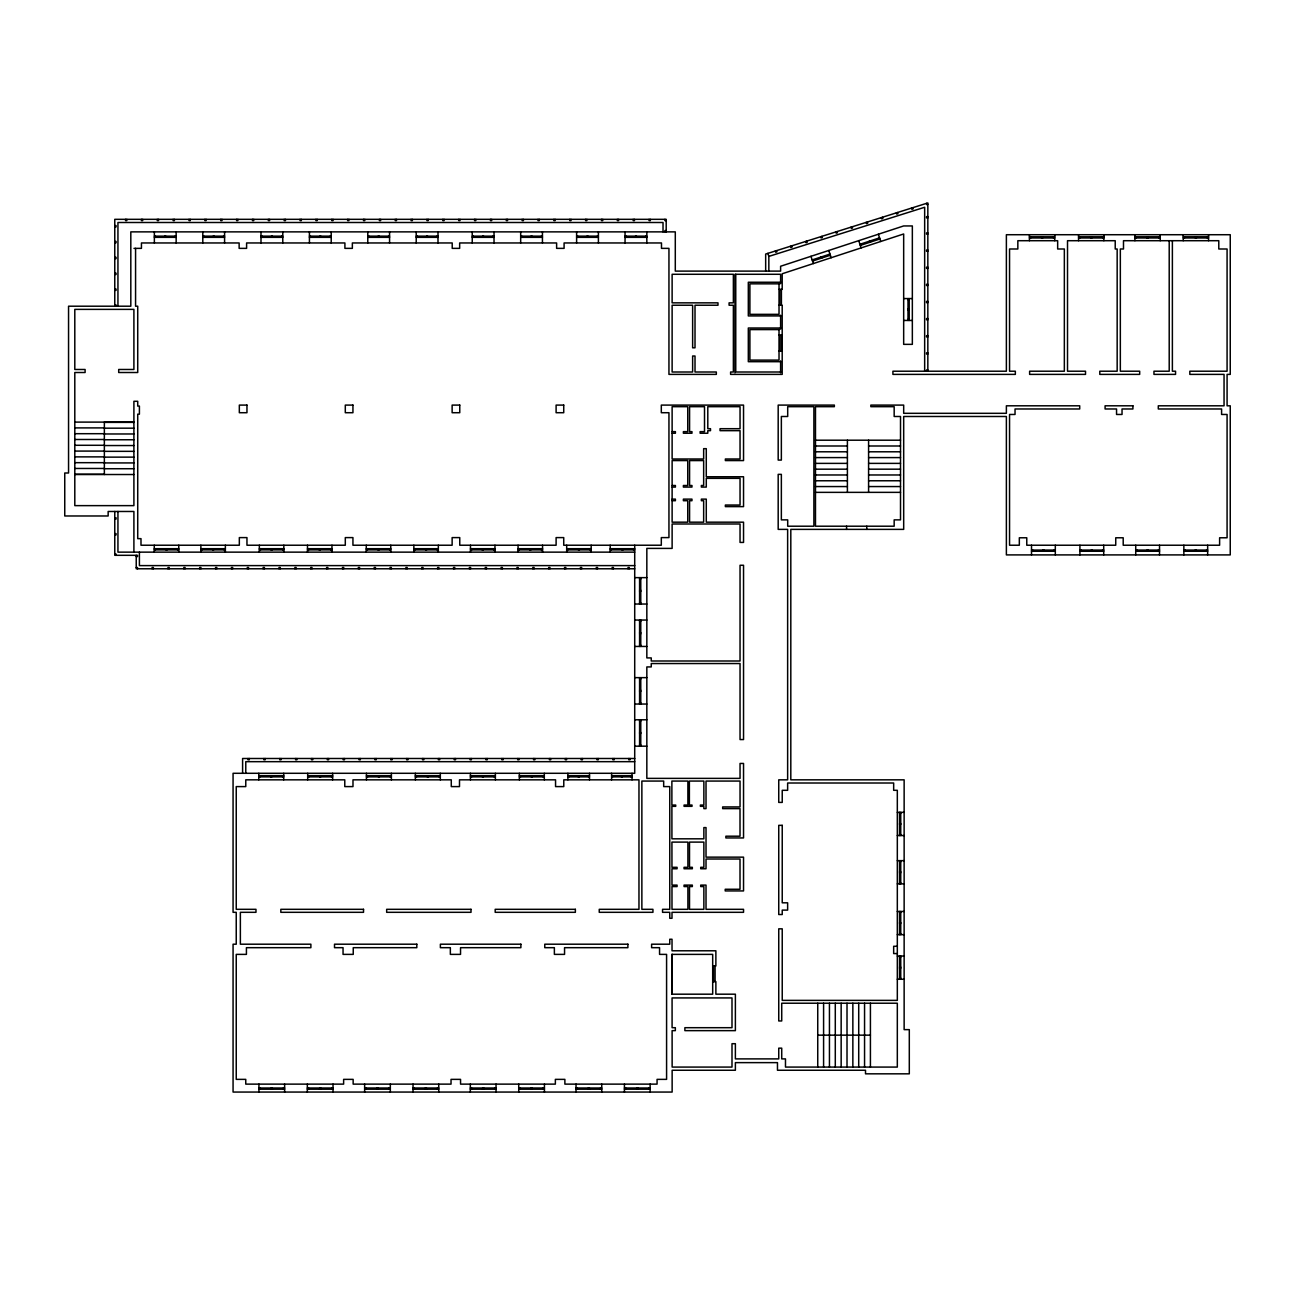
<?xml version="1.0" encoding="UTF-8"?>
<svg xmlns="http://www.w3.org/2000/svg" width="1295" height="1295" viewBox="0 0 1295 1295"><rect width="100%" height="100%" fill="white"/><g stroke="black" fill="none" stroke-linecap="round" stroke-linejoin="round"><path stroke-width="1.5" d="M812.175 259.923L829.998 254.095M859.912 244.286L879.548 237.859M812.548 261.056L830.354 255.228M860.285 245.419L879.92 238.992M927.835 204.221L926.621 204.594L926.621 203.331M768.841 271.108L768.841 256.394L924.662 207.265L924.662 371.212M927.835 216.637L926.556 216.637L926.556 217.916L927.835 217.916M666.197 220.587L664.918 220.587L664.918 219.324M114.769 225.605L116.032 225.605L116.032 226.884L114.769 226.884M666.197 230.591L664.918 230.591L664.918 231.87M927.835 232.873L926.556 232.873L926.556 234.136L927.835 234.136M154.364 236.143L176.152 236.143M202.797 236.143L224.585 236.143M260.991 236.143L282.779 236.143M309.424 236.143L331.212 236.143M367.78 236.143L389.568 236.143M416.213 236.143L438.001 236.143M472.238 236.143L494.026 236.143M520.671 236.143L542.443 236.143M576.615 236.143L598.403 236.143M625.048 236.143L646.836 236.143M1029.428 236.791L1054.729 236.791M1078.557 236.791L1103.858 236.791M1134.922 236.791L1160.223 236.791M1183.258 236.791L1208.559 236.791M154.364 237.341L176.152 237.341M202.797 237.341L224.585 237.341M260.991 237.341L282.779 237.341M309.424 237.341L331.212 237.341M367.78 237.341L389.568 237.341M416.213 237.341L438.001 237.341M472.238 237.341L494.026 237.341M520.671 237.341L542.443 237.341M576.615 237.341L598.403 237.341M625.048 237.341L646.836 237.341M1029.428 237.972L1054.729 237.972M1078.557 237.972L1103.858 237.972M1134.922 237.972L1160.223 237.972M1183.258 237.972L1208.559 237.972M114.769 241.469L116.032 241.469L116.032 242.748L114.769 242.748M133.984 248.365L141.446 248.365L141.446 242.958L239.138 242.958L239.138 248.365L246.6 248.365L246.6 242.958L344.907 242.958L344.907 248.365L352.353 248.365L352.353 242.958L452.214 242.958L452.214 248.365L459.66 248.365L459.66 242.958L556.623 242.958L556.623 248.365L564.086 248.365L564.086 242.958L661.486 242.958L661.486 248.365L668.948 248.365L668.948 374.385L716.329 374.385L716.329 372.005L695.01 372.005L695.01 356.012L692.631 356.012L692.631 372.005L672.121 372.005L672.121 305.231L692.631 305.231L692.631 347.805L695.01 347.805L695.01 305.231L717.98 305.231L717.98 302.852L672.121 302.852L672.121 274.281L733.375 274.281L733.375 302.852L729.085 302.852L729.085 305.231L733.375 305.231L733.375 372.005L730.607 372.005L730.607 374.385L782.196 374.385L782.196 305.231L779.023 305.231M927.835 250L926.556 250L926.556 251.279L927.835 251.279M114.769 257.333L116.032 257.333L116.032 258.611L114.769 258.611M927.835 267.142L926.556 267.142L926.556 268.405L927.835 268.405M114.769 273.196L116.032 273.196L116.032 274.475L114.769 274.475M780.61 282.245L748.316 282.245L748.316 315.931L780.61 315.931M927.835 284.269L926.556 284.269L926.556 285.531L927.835 285.531M114.769 289.06L116.032 289.06L116.032 290.339L114.769 290.339M779.023 289.368L782.196 289.368L782.196 273.763L903.667 233.974L903.667 344.357L912.344 344.357L912.344 225.945L903.667 225.945L780.61 266.252L780.61 271.108L675.294 271.108L675.294 231.87L130.811 231.87L130.811 306.203L68.554 306.203L68.554 472.999L64.75 472.999L64.75 515.977L108.149 515.977L108.149 511.476L133.903 511.476L133.903 552.139M903.667 298.578L912.344 298.578M908.005 299.663L909.203 299.663M927.835 301.395L926.556 301.395L926.556 302.674L927.835 302.674M114.769 304.94L116.032 304.94L116.032 306.203M908.005 309.036L909.203 309.036M908.005 309.991L909.203 309.991M927.835 318.538L926.556 318.538L926.556 319.8L927.835 319.8M908.005 319.347L909.203 319.347M903.667 320.448L912.344 320.448M780.61 328.007L748.316 328.007L748.316 361.693L780.61 361.693M779.023 335.13L782.196 335.13M927.835 335.664L926.556 335.664L926.556 336.943L927.835 336.943M779.023 350.994L782.196 350.994M927.835 352.807L926.556 352.807L926.556 354.069L927.835 354.069M927.835 369.933L926.556 369.933L926.556 371.212M780.61 372.005L735.754 372.005L735.754 274.281M74.802 422.105L133.903 422.105M104.361 422.38L133.903 422.38M74.802 427.9L104.361 427.9M104.361 428.176L133.903 428.176M672.121 431.64L675.407 431.64L675.407 433.226L672.121 433.226M74.802 433.695L104.361 433.695M104.361 433.971L133.903 433.971M74.802 439.491L104.361 439.491M104.361 439.766L133.903 439.766M815.478 440.203L900.511 440.203M74.802 445.286L104.361 445.286M104.361 445.545L133.903 445.545M815.478 445.998L847.399 445.998M868.589 445.998L900.511 445.998M74.802 451.081L104.361 451.081M104.361 451.34L133.903 451.34M815.478 451.793L847.399 451.793M868.589 451.793L900.511 451.793M74.802 456.876L104.361 456.876M104.361 457.135L133.903 457.135M815.478 457.588L847.399 457.588M868.589 457.588L900.511 457.588M74.802 462.671L104.361 462.671M104.361 462.93L133.903 462.93M815.478 463.383L847.399 463.383M868.589 463.383L900.511 463.383M74.802 468.466L104.361 468.466M104.361 468.725L133.903 468.725M815.478 469.178L847.399 469.178M868.589 469.178L900.511 469.178M74.802 474.261L104.361 474.261M74.802 474.52L133.903 474.52M815.478 474.974L847.399 474.974M868.589 474.974L900.511 474.974M815.478 480.769L847.399 480.769M868.589 480.769L900.511 480.769M672.121 485.495L675.407 485.495L675.407 487.082L672.121 487.082M815.478 486.564L847.399 486.564M868.589 486.564L900.511 486.564M815.478 492.359L900.511 492.359M672.121 499.125L675.407 499.125L675.407 500.712L672.121 500.712M114.769 517.773L116.032 517.773L116.032 519.052L114.769 519.052M114.769 533.637L116.032 533.637L116.032 534.916L114.769 534.916M154.267 548.691L178.759 548.691M200.871 548.691L225.362 548.691M259.34 548.691L283.832 548.691M307.482 548.691L331.973 548.691M366.275 548.691L390.766 548.691M413.85 548.691L438.341 548.691M470.473 548.691L494.965 548.691M518.065 548.691L542.556 548.691M566.692 548.691L591.184 548.691M610.204 548.691L634.712 548.691M154.267 549.873L178.759 549.873M200.871 549.873L225.362 549.873M259.34 549.873L283.832 549.873M307.482 549.873L331.973 549.873M366.275 549.873L390.766 549.873M413.85 549.873L438.341 549.873M470.473 549.873L494.965 549.873M518.065 549.873L542.556 549.873M566.692 549.873L591.184 549.873M610.204 549.873L634.712 549.873M1031.516 550.067L1055.312 550.067M1079.917 550.067L1103.712 550.067M1135.731 550.067L1159.527 550.067M1183.857 550.067L1207.652 550.067M1031.516 551.265L1055.312 551.265M1079.917 551.265L1103.712 551.265M1135.731 551.265L1159.527 551.265M1183.857 551.265L1207.652 551.265M634.712 552.139L117.942 552.139L117.942 511.476M114.769 554.05L116.032 554.05L116.032 555.312M136.234 556.591L137.497 556.591L137.497 555.312L114.769 555.312L114.769 511.476M634.712 565.607L139.407 565.607L139.407 552.139M136.234 567.518L137.497 567.518L137.497 568.78M634.712 568.78L136.234 568.78L136.234 555.312M634.712 577.635L646.836 577.635M639.584 578.962L640.766 578.962M639.584 590.261L640.766 590.261M639.584 591.41L640.766 591.41M639.584 602.709L640.766 602.709M634.712 604.037L646.836 604.037M634.712 620.046L646.836 620.046M639.584 621.373L640.766 621.373M639.584 632.656L640.766 632.656M639.584 633.822L640.766 633.822M639.584 645.12L640.766 645.12M634.712 646.448L646.836 646.448M634.712 677.641L646.836 677.641M639.584 678.968L640.766 678.968M639.584 690.267L640.766 690.267M639.584 691.417L640.766 691.417M639.584 702.716L640.766 702.716M634.712 704.043L646.836 704.043M634.712 719.777L646.836 719.777M639.584 721.105L640.766 721.105M639.584 732.403L640.766 732.403M639.584 733.553L640.766 733.553M639.584 744.852L640.766 744.852M634.712 746.179L646.836 746.179M634.712 758.498L242.602 758.498L242.602 773.293M634.712 761.67L245.775 761.67L245.775 773.293M258.773 775.673L283.718 775.673M307.692 775.673L332.637 775.673M366.436 775.673L391.381 775.673M415.355 775.673L440.316 775.673M470.425 775.673L495.37 775.673M519.344 775.673L544.305 775.673M567.89 775.673L589.5 775.673M611.612 775.673L632.041 775.673M258.773 776.87L283.718 776.87M307.692 776.87L332.637 776.87M366.436 776.87L391.381 776.87M415.355 776.87L440.316 776.87M470.425 776.87L495.37 776.87M519.344 776.87L544.305 776.87M567.89 776.87L589.5 776.87M611.612 776.87L632.041 776.87M897.322 812.337L904.137 812.337M899.539 813.503L900.737 813.503M899.539 823.442L900.737 823.442M899.539 824.462L900.737 824.462M899.539 834.401L900.737 834.401M897.322 835.55L904.137 835.55M897.322 860.641L904.137 860.641M899.539 861.806L900.737 861.806M899.539 871.745L900.737 871.745M899.539 872.765L900.737 872.765M899.539 882.688L900.737 882.688M897.322 883.854L904.137 883.854M897.322 911.453L904.137 911.453M899.539 912.619L900.737 912.619M899.539 922.558L900.737 922.558M899.539 923.578L900.737 923.578M899.539 933.501L900.737 933.501M897.322 934.666L904.137 934.666M897.322 946.273L893.663 946.273L893.663 953.573L897.322 953.573M672.024 954.383L712.687 954.383L712.687 994.188L672.024 994.188L672.024 954.383L672.024 994.188M897.322 956.05L904.137 956.05M899.539 957.215L900.737 957.215M712.687 965.989L715.876 965.989L715.876 950.789L672.024 950.789L672.024 939.247L669.758 939.247L669.758 944.201L651.612 944.201L651.612 947.681L659.56 947.681L659.56 954.383L666.585 954.383L666.585 1079.366L657.067 1079.366L657.067 1084.125L564.879 1084.125L564.879 1079.366L555.361 1079.366L555.361 1084.125L460.551 1084.125L460.551 1079.366L451.032 1079.366L451.032 1084.125L353.147 1084.125L353.147 1079.366L343.628 1079.366L343.628 1084.125L245.759 1084.125L245.759 1079.366L236.24 1079.366L236.24 954.383L246.422 954.383L246.422 947.681L310.881 947.681L310.881 944.201L240.368 944.201L240.368 912.311L255.973 912.311L255.973 909.317L236.24 909.317L236.24 786.599L245.775 786.599L245.775 779.833L344.778 779.833L344.778 786.599L352.985 786.599L352.985 779.833L451.275 779.833L451.275 786.599L459.498 786.599L459.498 779.833L555.555 779.833L555.555 786.599L563.778 786.599L563.778 779.833L638.969 779.833L638.969 909.317L599.245 909.317L599.245 912.311L652.939 912.311L652.939 909.317L641.867 909.317L641.867 781.063L663.671 781.063L663.671 786.599L669.758 786.599L669.758 909.317L662.554 909.317L662.554 912.311L669.758 912.311L669.758 918.284L672.008 918.284L671.992 912.311L743.54 912.311L743.54 909.317L706.018 909.317L706.018 885.1L700.724 885.1L700.724 886.573L703.865 886.573L703.865 909.317L689.507 909.317L689.507 886.573L692.339 886.573L692.339 885.1L684.051 885.1L684.051 886.573L687.904 886.573L687.904 909.317L671.992 909.317L671.976 886.573L677.075 886.573L677.075 885.1L671.976 885.1L671.959 868.767L677.075 868.767L677.075 867.31L671.959 867.31L671.927 842.106L687.904 842.106L687.904 867.31L684.051 867.31L684.051 868.767L692.339 868.767L692.339 867.31L689.507 867.31L689.507 842.106L703.865 842.106L703.865 867.31L700.724 867.31L700.724 868.767L706.018 868.767L706.018 859.006L740.012 859.006L740.012 889.26L725.216 889.26L725.216 890.928L743.54 890.928L743.54 857.144L706.018 857.144L706.018 827.586L703.865 827.586L703.865 838.82L671.927 838.82L671.895 806.332L675.715 806.332L675.715 805.053L671.895 805.053L671.878 786.599L671.878 781.063L687.888 781.063L687.888 805.053L684.068 805.053L684.068 806.332L692.016 806.332L692.016 805.053L689.377 805.053L689.377 781.063L703.865 781.063L703.865 805.053L700.385 805.053L700.385 806.332L703.865 806.332L703.865 808.63L706.018 808.63L706.018 781.063L740.044 781.063L740.044 806.931L722.675 806.931L722.675 808.63L740.012 808.63L740.012 836.198L725.88 836.198L725.88 837.946L743.54 837.946L743.54 763.451L740.044 763.451L740.044 778.376L646.836 778.376L646.836 666.925L651.255 666.925L651.255 663.542L740.044 663.542L740.044 739.558L743.54 739.558L743.54 565.267L740.044 565.267L740.044 661L651.255 661L651.255 657.909L646.836 657.909L646.836 548.4L672.121 548.4L672.121 523.989L740.044 523.989L740.044 542.427L743.54 542.427L743.54 522.176L706.277 522.176L706.277 499.125L701.356 499.125L701.356 500.712L703.654 500.712L703.654 522.176L689.571 522.176L689.571 500.712L691.967 500.712L691.967 499.125L683.388 499.125L683.388 500.712L687.742 500.712L687.742 522.176L672.121 522.176L672.121 460.583L687.742 460.583L687.742 485.495L683.388 485.495L683.388 487.082L691.967 487.082L691.967 485.495L689.571 485.495L689.571 460.583L703.654 460.583L703.654 485.495L701.356 485.495L701.356 487.082L706.277 487.082L706.277 478.341L740.044 478.341L740.044 505.034L725.362 505.034L725.362 506.62L743.54 506.62L743.54 476.754L706.277 476.754L706.277 448.669L703.654 448.669L703.654 458.997L672.121 458.997L672.121 406.679L687.742 406.679L687.742 431.64L683.388 431.64L683.388 433.226L691.967 433.226L691.967 431.64L689.571 431.64L689.571 406.679L704.512 406.679L704.512 431.64L700.126 431.64L700.126 433.226L707.798 433.226L707.798 430.668L710.502 430.668L710.502 428.694L707.798 428.694L707.798 406.679L740.044 406.679L740.044 428.694L720.052 428.694L720.052 430.668L740.044 430.668L740.044 458.997L725.362 458.997L725.362 460.583L743.54 460.583L743.54 405.092L661.308 405.092L661.308 412.716L668.948 412.716L668.948 537.603L661.308 537.603L661.308 545.227L563.73 545.227L563.73 537.603L556.105 537.603L556.105 545.227L459.757 545.227L459.757 537.603L452.133 537.603L452.133 545.227L352.936 545.227L352.936 537.603L345.296 537.603L345.296 545.227L246.956 545.227L246.956 537.603L239.332 537.603L239.332 545.227L140.993 545.227L140.993 538.655L137.723 538.655L137.723 414.173L139.407 414.173L139.407 406.08L137.723 406.08L137.723 401.288L133.903 401.288L133.903 505.633L74.802 505.633L74.802 372.507L85.098 372.507L85.098 369.48L74.802 369.48L74.802 309.375L133.903 309.375L133.903 369.48L118.703 369.48L118.703 372.507L137.723 372.507L137.723 306.203L135.57 306.203L135.57 248.365M899.539 967.155L900.737 967.155M899.539 968.174L900.737 968.174M899.539 978.097L900.737 978.097M897.322 979.263L904.137 979.263M712.687 981.642L715.876 981.642L715.876 994.188L735.382 994.188L735.382 1030.642L684.877 1030.642L684.877 1027.696L731.999 1027.696L731.999 997.927L672.073 997.927L672.089 1027.696L675.342 1027.696L675.342 1030.642L672.105 1030.642L672.137 1067.08L731.999 1067.08L731.999 1043.705L735.382 1043.705L735.382 1058.889L778.748 1058.889L778.748 1048.157L781.727 1048.157L781.727 1058.889L785.482 1058.889L785.482 1067.08L897.322 1067.08L897.322 1003.22L781.727 1003.22L781.727 1020.962L778.748 1020.962L778.748 928.823L782.229 928.823L782.229 1000.371L897.322 1000.371L897.322 790.306L893.663 790.306L893.663 783.006L787.635 783.006L787.635 790.306L782.229 790.306L782.229 802.414L778.748 802.414L778.748 779.833L787.635 779.833L787.635 529.38L778.182 529.38L778.182 474.358L781.354 474.358L781.354 519.862L787.7 519.862L787.7 526.207L813.891 526.207L813.891 406.679L787.7 406.679L787.7 416.488L781.354 416.488L781.354 460.081L778.182 460.081L778.182 405.092L834.352 405.092L834.352 406.679L815.478 406.679L815.478 526.207L894.165 526.207L894.165 519.862L900.511 519.862L900.511 416.488L894.165 416.488L894.165 406.679L870.839 406.679L870.839 405.092L903.683 405.092L903.683 413.315L1006.377 413.315L1006.377 405.804L1079.706 405.804L1079.706 408.977L1015.037 408.977L1015.037 414.465L1009.55 414.465L1009.55 545.227L1019.327 545.227L1019.327 537.781L1026.773 537.781L1026.773 545.227L1115.74 545.227L1115.74 537.781L1123.202 537.781L1123.202 545.227L1219.615 545.227L1219.615 537.781L1227.077 537.781L1227.077 414.465L1221.59 414.465L1221.59 408.977L1158.297 408.977L1158.297 405.804L1224.05 405.804L1224.05 374.385L1189.83 374.385L1189.83 371.212L1227.077 371.212L1227.077 248.996L1218.789 248.996L1218.789 240.708L1123.493 240.708L1123.493 248.996L1120.337 248.996L1120.337 371.212L1139.681 371.212L1139.681 374.385L1099.795 374.385L1099.795 371.212L1117.164 371.212L1117.164 248.996L1115.222 248.996L1115.222 240.708L1067.517 240.708L1067.517 371.212L1085.518 371.212L1085.518 374.385L1029.622 374.385L1029.622 371.212L1064.344 371.212L1064.344 248.996L1057.659 248.996L1057.659 240.708L1017.838 240.708L1017.838 248.996L1009.55 248.996L1009.55 371.212L1015.345 371.212L1015.345 374.385L892.919 374.385L892.919 371.212L1006.377 371.212L1006.377 234.719L1230.25 234.719L1230.25 374.385L1227.077 374.385L1227.077 405.804L1230.25 405.804L1230.25 554.908L1006.377 554.908L1006.377 416.488L903.683 416.488L903.683 529.38L790.808 529.38L790.808 779.833L904.137 779.833L904.137 1029.638L909.3 1029.638L909.3 1073.83L865.513 1073.83L865.513 1070.253L777.469 1070.253L777.469 1062.628L735.382 1062.628L735.382 1070.253L672.137 1070.253L672.137 1092.057L233.068 1092.057L233.068 944.201L236.24 944.201L236.24 912.311L233.068 912.311L233.068 773.293L634.712 773.293L634.712 545.227M817.744 1035.158L870.418 1035.158M258.935 1088.01L284.625 1088.01M307.336 1088.01L333.025 1088.01M364.64 1088.01L390.329 1088.01M413.04 1088.01L438.73 1088.01M470.328 1088.01L496.034 1088.01M518.728 1088.01L544.434 1088.01M576.032 1088.01L601.738 1088.01M624.433 1088.01L650.139 1088.01M258.935 1089.192L284.625 1089.192M307.336 1089.192L333.025 1089.192M364.64 1089.192L390.329 1089.192M413.04 1089.192L438.73 1089.192M470.328 1089.192L496.034 1089.192M518.728 1089.192L544.434 1089.192M576.032 1089.192L601.738 1089.192M624.433 1089.192L650.139 1089.192M878.366 234.233L880.746 241.485M878.577 238.183L878.949 239.316M870.159 240.935L870.531 242.068M869.301 241.21L869.673 242.343M860.9 243.962L861.272 245.095M858.731 240.66L861.11 247.912M828.8 250.469L831.18 257.721M829.091 254.387L829.464 255.52M821.467 256.879L821.839 258.013M820.69 257.138L821.062 258.272M813.066 259.631L813.438 260.764M810.978 256.297L813.357 263.565M912.7 207.718L913.088 208.932L911.874 209.304L911.486 208.09M897.564 212.493L897.953 213.691L896.739 214.08L896.367 212.866M882.445 217.252L882.818 218.466L881.604 218.855L881.231 217.641M867.31 222.028L867.699 223.242L866.484 223.614L866.096 222.4M852.175 226.803L852.563 228.001L851.349 228.389L850.977 227.175M837.056 231.562L837.428 232.776L836.214 233.165L835.842 231.951M821.92 236.337L822.309 237.552L821.095 237.924L820.706 236.71M806.785 241.113L807.173 242.311L805.959 242.699L805.587 241.485M791.666 245.872L792.038 247.086L790.824 247.474L790.452 246.26M776.531 250.647L776.919 251.861L775.705 252.234L775.316 251.02M767.886 253.367L768.841 256.394M1208.559 234.719L1208.559 240.708M1207.652 545.227L1207.652 554.908M1207.296 236.791L1207.296 237.972M1206.471 550.067L1206.471 551.265M1196.467 236.791L1196.467 237.972M1196.289 550.067L1196.289 551.265M1195.35 236.791L1195.35 237.972M1195.236 550.067L1195.236 551.265M1185.054 550.067L1185.054 551.265M1184.536 236.791L1184.536 237.972M1183.857 545.227L1183.857 554.908M1183.258 234.719L1183.258 240.708M1172.38 240.708L1172.38 371.212L1175.552 371.212L1175.552 374.385L1153.958 374.385L1153.958 371.212L1169.207 371.212L1169.207 240.708M1160.223 234.719L1160.223 240.708M1159.527 545.227L1159.527 554.908M1158.96 236.791L1158.96 237.972M1158.329 550.067L1158.329 551.265M1148.147 550.067L1148.147 551.265M1148.131 236.791L1148.131 237.972M1147.111 550.067L1147.111 551.265M1147.014 236.791L1147.014 237.972M1136.929 550.067L1136.929 551.265M1136.184 236.791L1136.184 237.972M1135.731 545.227L1135.731 554.908M1134.922 234.719L1134.922 240.708M1103.858 234.719L1103.858 240.708M1103.712 545.227L1103.712 554.908M1102.595 236.791L1102.595 237.972M1102.531 550.067L1102.531 551.265M1092.332 550.067L1092.332 551.265M1091.766 236.791L1091.766 237.972M1091.296 550.067L1091.296 551.265M1090.649 236.791L1090.649 237.972M1081.115 550.067L1081.115 551.265M1079.917 545.227L1079.917 554.908M1079.82 236.791L1079.82 237.972M1078.557 234.719L1078.557 240.708M1055.312 545.227L1055.312 554.908M1054.729 234.719L1054.729 240.708M1054.114 550.067L1054.114 551.265M1053.45 236.791L1053.45 237.972M1043.932 550.067L1043.932 551.265M1042.896 550.067L1042.896 551.265M1042.637 236.791L1042.637 237.972M1041.52 236.791L1041.52 237.972M1032.714 550.067L1032.714 551.265M1031.516 545.227L1031.516 554.908M1030.69 236.791L1030.69 237.972M1029.428 234.719L1029.428 240.708M927.835 371.212L927.835 202.943L765.669 254.063L765.669 271.108M909.203 298.578L909.203 320.448M908.005 298.578L908.005 320.448M900.737 812.337L900.737 835.55M900.737 860.641L900.737 883.854M900.737 911.453L900.737 934.666M900.737 956.05L900.737 979.263M899.539 812.337L899.539 835.55M899.539 860.641L899.539 883.854M899.539 911.453L899.539 934.666M899.539 956.05L899.539 979.263M870.418 1003.22L870.418 1067.08M868.589 440.203L868.589 492.359M866.76 526.207L866.76 529.38M864.558 1003.22L864.558 1067.08M858.714 1003.22L858.714 1067.08M852.855 1003.22L852.855 1067.08M847.399 440.203L847.399 492.359M847.011 1003.22L847.011 1067.08M846.574 526.207L846.574 529.38M841.151 1003.22L841.151 1067.08M835.291 1003.22L835.291 1067.08M829.447 1003.22L829.447 1067.08M823.588 1003.22L823.588 1067.08M817.744 1003.22L817.744 1067.08M781.403 289.368L781.403 305.231M781.403 335.13L781.403 350.994M780.61 283.718L780.61 274.281L734.961 274.281L734.961 372.798M780.61 315.203L780.61 329.157M780.61 360.9L780.61 372.798M779.817 289.368L779.817 305.231M779.817 335.13L779.817 350.994M715.083 981.642L715.083 965.779L713.496 965.779L713.496 981.642M666.197 231.87L666.197 219.324L114.769 219.324L114.769 306.203M663.024 231.87L663.024 222.497L117.942 222.497L117.942 306.203M650.333 219.324L650.333 220.587L649.054 220.587L649.054 219.324M650.139 1084.125L650.139 1092.057M648.844 1088.01L648.844 1089.192M646.836 231.87L646.836 242.958M645.736 236.143L645.736 237.341M640.766 577.635L640.766 604.037M640.766 620.046L640.766 646.448M640.766 677.641L640.766 704.043M640.766 719.777L640.766 746.179M639.584 577.635L639.584 604.037M639.584 620.046L639.584 646.448M639.584 677.641L639.584 704.043M639.584 719.777L639.584 746.179M637.852 1088.01L637.852 1089.192M636.719 1088.01L636.719 1089.192M636.428 236.143L636.428 237.341M635.473 236.143L635.473 237.341M634.469 219.324L634.469 220.587L633.19 220.587L633.19 219.324M633.482 548.691L633.482 549.873M632.041 773.293L632.041 779.833M631.021 775.673L631.021 776.87M630.017 758.498L630.017 759.76L628.755 759.76L628.755 758.498M629.273 568.78L629.273 567.518L628.01 567.518L628.01 568.78M626.149 236.143L626.149 237.341M625.728 1088.01L625.728 1089.192M625.048 231.87L625.048 242.958M624.433 1084.125L624.433 1092.057M622.992 548.691L622.992 549.873M622.28 775.673L622.28 776.87M621.924 548.691L621.924 549.873M621.373 775.673L621.373 776.87M618.605 219.324L618.605 220.587L617.327 220.587L617.327 219.324M614.154 758.498L614.154 759.76L612.891 759.76L612.891 758.498M613.409 568.78L613.409 567.518L612.147 567.518L612.147 568.78M612.632 775.673L612.632 776.87M611.612 773.293L611.612 779.833M611.434 548.691L611.434 549.873M610.204 545.227L610.204 552.139M602.742 219.324L602.742 220.587L601.463 220.587L601.463 219.324M601.738 1084.125L601.738 1092.057M600.443 1088.01L600.443 1089.192M598.403 231.87L598.403 242.958M598.29 758.498L598.29 759.76L597.027 759.76L597.027 758.498M597.545 568.78L597.545 567.518L596.283 567.518L596.283 568.78M597.303 236.143L597.303 237.341M591.184 545.227L591.184 552.139M589.953 548.691L589.953 549.873M589.5 773.293L589.5 779.833M589.452 1088.01L589.452 1089.192M588.416 775.673L588.416 776.87M588.318 1088.01L588.318 1089.192M587.995 236.143L587.995 237.341M587.04 236.143L587.04 237.341M586.878 219.324L586.878 220.587L585.599 220.587L585.599 219.324M582.426 758.498L582.426 759.76L581.164 759.76L581.164 758.498M581.682 568.78L581.682 567.518L580.419 567.518L580.419 568.78M579.464 548.691L579.464 549.873M579.173 775.673L579.173 776.87M578.396 548.691L578.396 549.873M578.217 775.673L578.217 776.87M577.716 236.143L577.716 237.341M577.327 1088.01L577.327 1089.192M576.615 231.87L576.615 242.958M576.032 1084.125L576.032 1092.057M571.014 219.324L571.014 220.587L569.735 220.587L569.735 219.324M568.974 775.673L568.974 776.87M567.922 548.691L567.922 549.873M567.89 773.293L567.89 779.833M566.692 545.227L566.692 552.139M566.562 758.498L566.562 759.76L565.3 759.76L565.3 758.498M565.818 568.78L565.818 567.518L564.555 567.518L564.555 568.78M555.15 219.324L555.15 220.587L553.871 220.587L553.871 219.324M550.699 758.498L550.699 759.76L549.436 759.76L549.436 758.498M549.954 568.78L549.954 567.518L548.691 567.518L548.691 568.78M544.434 1084.125L544.434 1092.057M544.305 773.293L544.305 779.833M543.042 775.673L543.042 776.87M543.139 1088.01L543.139 1089.192M542.556 545.227L542.556 552.139M542.443 231.87L542.443 242.958M541.359 236.143L541.359 237.341M541.326 548.691L541.326 549.873M539.287 219.324L539.287 220.587L538.008 220.587L538.008 219.324M534.835 758.498L534.835 759.76L533.572 759.76L533.572 758.498M534.09 568.78L534.09 567.518L532.828 567.518L532.828 568.78M532.375 775.673L532.375 776.87M532.035 236.143L532.035 237.341M532.148 1088.01L532.148 1089.192M531.274 775.673L531.274 776.87M531.079 236.143L531.079 237.341M531.015 1088.01L531.015 1089.192M530.853 548.691L530.853 549.873M529.768 548.691L529.768 549.873M523.423 219.324L523.423 220.587L522.144 220.587L522.144 219.324M521.755 236.143L521.755 237.341M520.671 231.87L520.671 242.958M520.606 775.673L520.606 776.87M520.023 1088.01L520.023 1089.192M519.295 548.691L519.295 549.873M519.344 773.293L519.344 779.833M518.971 758.498L518.971 759.76L517.709 759.76L517.709 758.498M518.728 1084.125L518.728 1092.057M518.227 568.78L518.227 567.518L516.964 567.518L516.964 568.78M518.065 545.227L518.065 552.139M507.559 219.324L507.559 220.587L506.28 220.587L506.28 219.324M503.108 758.498L503.108 759.76L501.845 759.76L501.845 758.498M502.363 568.78L502.363 567.518L501.1 567.518L501.1 568.78M496.034 1084.125L496.034 1092.057M495.37 773.293L495.37 779.833M494.965 545.227L494.965 552.139M494.739 1088.01L494.739 1089.192M494.026 231.87L494.026 242.958M494.123 775.673L494.123 776.87M493.735 548.691L493.735 549.873M492.926 236.143L492.926 237.341M491.695 219.324L491.695 220.587L490.416 220.587L490.416 219.324M487.244 758.498L487.244 759.76L485.981 759.76L485.981 758.498M486.499 568.78L486.499 567.518L485.236 567.518L485.236 568.78M483.747 1088.01L483.747 1089.192M483.602 236.143L483.602 237.341M483.44 775.673L483.44 776.87M483.262 548.691L483.262 549.873M482.647 236.143L482.647 237.341M482.614 1088.01L482.614 1089.192M482.355 775.673L482.355 776.87M482.177 548.691L482.177 549.873M475.832 219.324L475.832 220.587L474.553 220.587L474.553 219.324M473.322 236.143L473.322 237.341M472.238 231.87L472.238 242.958M471.704 548.691L471.704 549.873M471.671 775.673L471.671 776.87M471.623 1088.01L471.623 1089.192M471.38 758.498L471.38 759.76L470.117 759.76L470.117 758.498M470.473 545.227L470.473 552.139M470.635 568.78L470.635 567.518L469.373 567.518L469.373 568.78M470.425 773.293L470.425 779.833M470.328 1084.125L470.328 1092.057M459.968 219.324L459.968 220.587L458.689 220.587L458.689 219.324M455.516 758.498L455.516 759.76L454.254 759.76L454.254 758.498M454.772 568.78L454.772 567.518L453.509 567.518L453.509 568.78M444.104 219.324L444.104 220.587L442.825 220.587L442.825 219.324M440.316 773.293L440.316 779.833M439.653 758.498L439.653 759.76L438.39 759.76L438.39 758.498M438.908 568.78L438.908 567.518L437.645 567.518L437.645 568.78M439.054 775.673L439.054 776.87M438.73 1084.125L438.73 1092.057M438.341 545.227L438.341 552.139M438.001 231.87L438.001 242.958M437.451 1088.01L437.451 1089.192M437.127 548.691L437.127 549.873M436.917 236.143L436.917 237.341M428.386 775.673L428.386 776.87M428.24 219.324L428.24 220.587L426.961 220.587L426.961 219.324M427.593 236.143L427.593 237.341M427.285 775.673L427.285 776.87M426.638 236.143L426.638 237.341M426.638 548.691L426.638 549.873M426.443 1088.01L426.443 1089.192M425.569 548.691L425.569 549.873M425.327 1088.01L425.327 1089.192M423.789 758.498L423.789 759.76L422.526 759.76L422.526 758.498M423.044 568.78L423.044 567.518L421.781 567.518L421.781 568.78M417.314 236.143L417.314 237.341M416.618 775.673L416.618 776.87M416.213 231.87L416.213 242.958M415.355 773.293L415.355 779.833M415.08 548.691L415.08 549.873M414.319 1088.01L414.319 1089.192M413.85 545.227L413.85 552.139M413.04 1084.125L413.04 1092.057M412.377 219.324L412.377 220.587L411.098 220.587L411.098 219.324M407.925 758.498L407.925 759.76L406.662 759.76L406.662 758.498M407.18 568.78L407.18 567.518L405.918 567.518L405.918 568.78M396.513 219.324L396.513 220.587L395.234 220.587L395.234 219.324M392.061 758.498L392.061 759.76L390.799 759.76L390.799 758.498M391.381 773.293L391.381 779.833M391.317 568.78L391.317 567.518L390.054 567.518L390.054 568.78M390.766 545.227L390.766 552.139M390.329 1084.125L390.329 1092.057M390.135 775.673L390.135 776.87M389.568 231.87L389.568 242.958M389.536 548.691L389.536 549.873M389.05 1088.01L389.05 1089.192M388.484 236.143L388.484 237.341M380.649 219.324L380.649 220.587L379.37 220.587L379.37 219.324M379.451 775.673L379.451 776.87M379.16 236.143L379.16 237.341M379.063 548.691L379.063 549.873M378.205 236.143L378.205 237.341M378.367 775.673L378.367 776.87M377.994 548.691L377.994 549.873M378.043 1088.01L378.043 1089.192M376.926 1088.01L376.926 1089.192M376.197 758.498L376.197 759.76L374.935 759.76L374.935 758.498M375.453 568.78L375.453 567.518L374.19 567.518L374.19 568.78M368.881 236.143L368.881 237.341M367.78 231.87L367.78 242.958M367.683 775.673L367.683 776.87M367.505 548.691L367.505 549.873M366.436 773.293L366.436 779.833M366.275 545.227L366.275 552.139M365.918 1088.01L365.918 1089.192M364.785 219.324L364.785 220.587L363.506 220.587L363.506 219.324M364.64 1084.125L364.64 1092.057M360.334 758.498L360.334 759.76L359.071 759.76L359.071 758.498M359.589 568.78L359.589 567.518L358.327 567.518L358.327 568.78M348.922 219.324L348.922 220.587L347.643 220.587L347.643 219.324M344.47 758.498L344.47 759.76L343.207 759.76L343.207 758.498M343.725 568.78L343.725 567.518L342.463 567.518L342.463 568.78M333.058 219.324L333.058 220.587L331.779 220.587L331.779 219.324M333.025 1084.125L333.025 1092.057M332.637 773.293L332.637 779.833M331.973 545.227L331.973 552.139M331.747 1088.01L331.747 1089.192M331.212 231.87L331.212 242.958M331.39 775.673L331.39 776.87M330.759 548.691L330.759 549.873M330.112 236.143L330.112 237.341M328.606 758.498L328.606 759.76L327.344 759.76L327.344 758.498M327.862 568.78L327.862 567.518L326.599 567.518L326.599 568.78M320.788 236.143L320.788 237.341M320.707 775.673L320.707 776.87M320.739 1088.01L320.739 1089.192M320.27 548.691L320.27 549.873M319.833 236.143L319.833 237.341M319.622 775.673L319.622 776.87M319.622 1088.01L319.622 1089.192M319.201 548.691L319.201 549.873M317.194 219.324L317.194 220.587L315.915 220.587L315.915 219.324M312.742 758.498L312.742 759.76L311.48 759.76L311.48 758.498M311.998 568.78L311.998 567.518L310.735 567.518L310.735 568.78M310.509 236.143L310.509 237.341M309.424 231.87L309.424 242.958M308.938 775.673L308.938 776.87M308.712 548.691L308.712 549.873M308.615 1088.01L308.615 1089.192M307.482 545.227L307.482 552.139M307.692 773.293L307.692 779.833M307.336 1084.125L307.336 1092.057M301.33 219.324L301.33 220.587L300.052 220.587L300.052 219.324M296.879 758.498L296.879 759.76L295.616 759.76L295.616 758.498M296.134 568.78L296.134 567.518L294.871 567.518L294.871 568.78M285.467 219.324L285.467 220.587L284.188 220.587L284.188 219.324M284.625 1084.125L284.625 1092.057M283.832 545.227L283.832 552.139M283.718 773.293L283.718 779.833M283.346 1088.01L283.346 1089.192M282.779 231.87L282.779 242.958M282.601 548.691L282.601 549.873M282.472 775.673L282.472 776.87M281.679 236.143L281.679 237.341M281.015 758.498L281.015 759.76L279.752 759.76L279.752 758.498M280.27 568.78L280.27 567.518L279.008 567.518L279.008 568.78M272.355 236.143L272.355 237.341M272.128 548.691L272.128 549.873M272.339 1088.01L272.339 1089.192M271.788 775.673L271.788 776.87M271.4 236.143L271.4 237.341M271.043 548.691L271.043 549.873M271.222 1088.01L271.222 1089.192M270.687 775.673L270.687 776.87M269.603 219.324L269.603 220.587L268.324 220.587L268.324 219.324M265.151 758.498L265.151 759.76L263.889 759.76L263.889 758.498M264.407 568.78L264.407 567.518L263.144 567.518L263.144 568.78M262.076 236.143L262.076 237.341M260.991 231.87L260.991 242.958M260.57 548.691L260.57 549.873M260.02 775.673L260.02 776.87M260.214 1088.01L260.214 1089.192M259.34 545.227L259.34 552.139M258.935 1084.125L258.935 1092.057M258.773 773.293L258.773 779.833M253.739 219.324L253.739 220.587L252.46 220.587L252.46 219.324M249.287 758.498L249.287 759.76L248.025 759.76L248.025 758.498M248.543 568.78L248.543 567.518L247.28 567.518L247.28 568.78M237.859 219.324L237.859 220.587L236.596 220.587L236.596 219.324M232.679 568.78L232.679 567.518L231.417 567.518L231.417 568.78M225.362 545.227L225.362 552.139M224.585 231.87L224.585 242.958M224.132 548.691L224.132 549.873M223.485 236.143L223.485 237.341M221.995 219.324L221.995 220.587L220.733 220.587L220.733 219.324M216.815 568.78L216.815 567.518L215.553 567.518L215.553 568.78M214.177 236.143L214.177 237.341M213.643 548.691L213.643 549.873M213.222 236.143L213.222 237.341M212.574 548.691L212.574 549.873M206.132 219.324L206.132 220.587L204.869 220.587L204.869 219.324M203.898 236.143L203.898 237.341M202.797 231.87L202.797 242.958M202.085 548.691L202.085 549.873M200.952 568.78L200.952 567.518L199.689 567.518L199.689 568.78M200.871 545.227L200.871 552.139M190.268 219.324L190.268 220.587L189.005 220.587L189.005 219.324M185.088 568.78L185.088 567.518L183.825 567.518L183.825 568.78M178.759 545.227L178.759 552.139M177.544 548.691L177.544 549.873M176.152 231.87L176.152 242.958M175.052 236.143L175.052 237.341M174.404 219.324L174.404 220.587L173.141 220.587L173.141 219.324M169.224 568.78L169.224 567.518L167.962 567.518L167.962 568.78M167.055 548.691L167.055 549.873M165.987 548.691L165.987 549.873M165.744 236.143L165.744 237.341M164.789 236.143L164.789 237.341M158.54 219.324L158.54 220.587L157.278 220.587L157.278 219.324M155.465 236.143L155.465 237.341M155.497 548.691L155.497 549.873M154.364 231.87L154.364 242.958M154.267 545.227L154.267 552.139M153.36 568.78L153.36 567.518L152.098 567.518L152.098 568.78M142.677 219.324L142.677 220.587L141.414 220.587L141.414 219.324M126.813 219.324L126.813 220.587L125.55 220.587L125.55 219.324M104.361 422.105L104.361 474.52M779.023 283.832L749.902 283.832L749.902 314.345L779.023 314.345L779.023 283.832M779.023 329.594L749.902 329.594L749.902 360.107L779.023 360.107L779.023 329.594M246.956 405.092L239.332 405.092L239.332 412.716L246.956 412.716L246.956 405.092M352.936 405.092L345.296 405.092L345.296 412.716L352.936 412.716L352.936 405.092M459.757 405.092L452.133 405.092L452.133 412.716L459.757 412.716L459.757 405.092M563.73 405.092L556.105 405.092L556.105 412.716L563.73 412.716L563.73 405.092M1132.915 405.804L1105.088 405.804L1105.088 408.977L1116.549 408.977L1116.549 414.465L1122.037 414.465L1122.037 408.977L1132.915 408.977L1132.915 405.804M782.229 825.336L778.748 825.336L778.748 914.529L782.229 914.529L782.229 910.11L787.635 910.11L787.635 902.809L782.229 902.809L782.229 825.336M363.523 909.317L280.837 909.317L280.837 912.311L363.523 912.311L363.523 909.317M471.008 909.317L386.671 909.317L386.671 912.311L471.008 912.311L471.008 909.317M575.368 909.317L495.192 909.317L495.192 912.311L575.368 912.311L575.368 909.317M416.812 944.201L334.515 944.201L334.515 947.681L343.045 947.681L343.045 954.383L353.244 954.383L353.244 947.681L416.812 947.681L416.812 944.201M520.881 944.201L440.381 944.201L440.381 947.681L450.352 947.681L450.352 954.383L460.534 954.383L460.534 947.681L520.881 947.681L520.881 944.201M627.881 944.201L544.774 944.201L544.774 947.681L554.373 947.681L554.373 954.383L564.555 954.383L564.555 947.681L627.881 947.681L627.881 944.201"/></g></svg>
